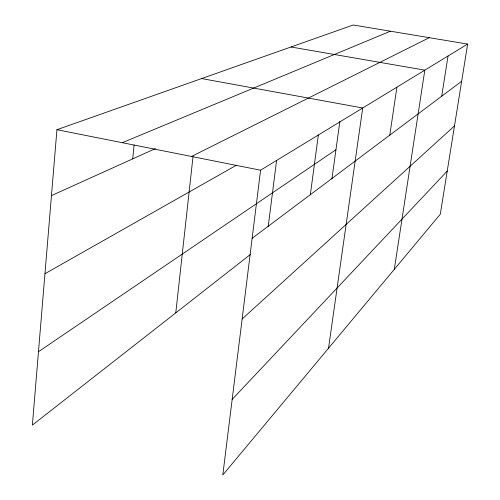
<?xml version="1.0" encoding="UTF-8"?>
<svg xmlns="http://www.w3.org/2000/svg" width="500" height="500" viewBox="0 0 500 500"><rect width="100%" height="100%" fill="white"/><g stroke="black" fill="none" stroke-linecap="round" stroke-linejoin="round"><path stroke-width="0.75" d="M467.638 44.075L260.575 170.212L222.8 475L440.3 214.2L467.638 44.075L353.194 25L56.938 129.706L32.362 425.112L250.344 254.519M132.731 158.863L134.1 144.956M175.775 312.875L193.025 156.537M268.194 226.688L276.6 160.375M310.331 194.7L318.35 135.019M331.906 179.006L339.869 121.412M328.525 348.225L362.713 107.994L201.625 78.569M389.794 135.131L396.912 87.163M394.3 269.363L424.825 70.156L290.988 46.988M441.712 96.213L448.038 56.019M232.169 399.406L447.231 171.088M242.138 318.981L454.494 125.9M252.131 238.325L461.662 81.256M38.469 351.712L335.95 149.738M44.956 273.719L236.388 165.238M191.488 156.469L429.306 37.688M51.45 195.6L155.45 148.594M122.275 142.706L390.4 31.2M56.938 129.706L260.575 170.212"/></g></svg>
